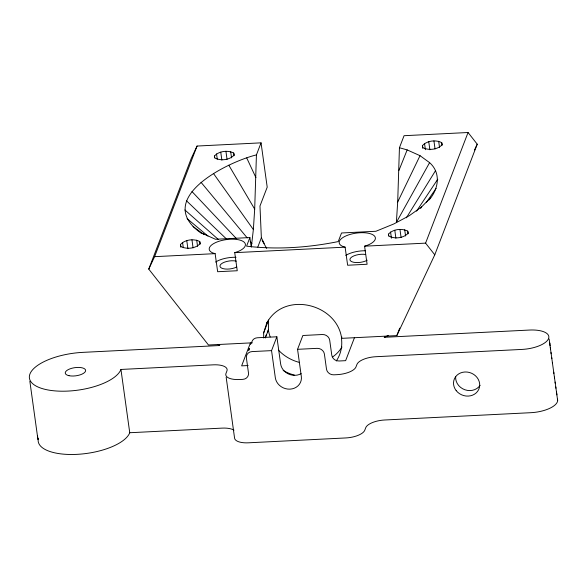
<?xml version="1.0" encoding="UTF-8"?>
<svg xmlns="http://www.w3.org/2000/svg" width="587" height="587" viewBox="0 0 587 587"><rect width="100%" height="100%" fill="white"/><g stroke="black" fill="none" stroke-linecap="round" stroke-linejoin="round"><path stroke-width="0.88" d="M263.666 337.973L263.68 332.829L267.019 322.212M251.324 247.09L253.364 229.554L254.685 209.104L256.431 154.887L261.054 142.846L197.056 146.046L191.23 158.475L148.76 269.103L208.48 345.002L252.175 342.823M399.439 147.741L407.158 149.905L420.028 155.68L429.596 162.643L396.372 222.414L397.692 201.957L399.439 147.741L404.054 135.707L468.052 132.508L477.231 144.189L434.769 254.817L396.827 335.603L341.443 338.361A39.835 35.653 21 0 1 336.307 360.983M201.561 233.472C152.275 199.301 226.663 162.21 256.431 154.887M429.112 199.918C438.562 189.139 441.263 172.989 429.596 162.643M249.299 348.487L248.712 350.432L249.226 348.773M148.76 269.103L154.594 256.673L197.056 146.046M193.05 226.538L202.618 233.501L215.488 239.276L249.886 237.559L246.584 246.158C277.093 249.857 308.16 247.633 338.229 241.58L341.531 232.98L375.929 231.263L393.826 223.948L409.212 215.745L421.627 206.895L430.689 197.672M257.788 247.076L261.362 237.757L259.975 206L267.21 187.165L261.054 142.846M263.68 332.829L268.582 320.054L268.553 329.483L265.287 338.002M265.236 337.591L266.373 334.627M267.349 332.081L267.841 330.804M354.445 337.708L345.633 360.667L339.132 360.99A6.64 5.943 21 0 1 331.794 355.289L329.703 340.218A6.64 5.943 21 0 0 322.366 334.517L302.863 335.493L297.558 349.324L301.322 376.443A13.281 11.887 21 0 1 290 389.144A13.281 11.887 21 0 1 275.325 377.742L271.554 350.622L276.866 336.791L257.363 337.767A6.64 5.943 21 0 0 251.647 343.329M341.443 338.361L341.935 337.085M434.769 254.817L425.59 243.135L468.052 132.508M396.827 335.603L399.703 328.14M398.925 170.487L407.158 149.905M474.516 149.986L477.231 144.189M397.692 201.957L420.028 155.68M406.395 217.814L435.569 170.568M266.366 323.914C282.839 290.558 336.953 303.031 341.649 338.361M416.543 211.173L437.77 179.226M420.608 208.392L421.627 206.895M426.243 202.596L436.126 188.354M214.394 156.032C219.017 150.984 227.69 149.993 233.699 152.994L234.22 155.041C229.598 160.082 220.925 161.08 214.915 158.072L214.394 156.032L214.644 157.815M180.422 244.53C185.044 239.489 193.717 238.491 199.727 241.499L200.248 243.539C195.625 248.587 186.952 249.578 180.943 246.577L180.422 244.53L180.796 247.208M422.398 145.642C427.02 140.594 435.693 139.596 441.703 142.604L442.224 144.651C437.601 149.692 428.928 150.69 422.919 147.682L422.398 145.642L422.772 148.32M388.425 234.14C393.048 229.091 401.721 228.101 407.73 231.109L408.251 233.149C403.629 238.197 394.956 239.188 388.946 236.179L388.425 234.14L388.675 235.923M234.734 252.667L238.212 251.456A18.256 7.301 -7.9 0 0 241.771 240.729A18.256 7.301 -7.9 0 0 216.405 242.233A18.256 7.301 -7.9 0 0 212.846 252.96L215.136 253.643L217.645 271.722L237.251 270.746L234.734 252.667L345.119 247.149L347.636 265.236L367.102 264.26L364.593 246.18L367.858 245.087A18.256 7.301 -7.9 0 0 371.989 234.33A18.256 7.301 -7.9 0 0 346.712 235.592A18.256 7.301 -7.9 0 0 342.581 246.349L345.119 247.149M154.594 256.673L215.136 253.643M364.593 246.18L425.59 243.135M271.554 350.622L252.058 351.591A6.64 5.943 21 0 0 246.393 357.945L248.484 373.009A6.64 5.943 21 0 1 242.827 379.363L239.577 379.525A16.597 6.64 -7.9 0 1 225.98 373.427L226.934 370.933A16.597 6.64 -7.9 0 0 213.338 364.835L120.944 369.45A46.476 18.593 -7.9 0 1 68.011 391.081A46.476 18.593 -7.9 0 1 29.944 373.992A46.476 18.593 -7.9 0 1 82.877 352.361L219.824 345.523A25.102 10.038 -7.9 0 1 218.063 344.606M297.558 349.324L317.061 348.348A6.64 5.943 21 0 1 324.398 354.049L326.489 369.113A6.64 5.943 21 0 0 333.827 374.822L337.077 374.653A16.597 6.64 -7.9 0 0 355.979 366.926L356.933 364.439A16.597 6.64 -7.9 0 1 375.841 356.713L522.092 349.412A23.238 9.297 -7.9 0 0 548.559 338.589A23.238 9.297 -7.9 0 0 529.525 330.048L384.221 337.305A25.102 10.038 -7.9 0 0 388.301 335.368M248.132 365.54L241.631 365.862L250.444 342.903A53.116 47.532 21 0 0 250.678 344.393M38.324 438.658A46.476 18.593 -7.9 0 0 78.438 454.272A46.476 18.593 -7.9 0 0 129.742 432.736L222.128 428.121A16.597 6.64 -7.9 0 1 233.986 430.176M202.618 233.501L204.027 234.661M187.077 218.613L207.945 236.047M184.876 209.948L218.247 239.393M186.519 200.827L226.677 239.188M191.956 191.509L236.488 238.682M201.018 182.286L247.237 237.918M250.157 241.433L251.918 243.546M213.433 173.436L253.364 229.554M262.154 240.494L266.696 248.36M228.82 165.233L254.685 209.104M261.362 237.757L264.216 243.473M246.716 157.918L255.925 177.626M550.107 345.75L549.615 342.683L550.496 348.832M556.931 394.875L556.447 391.881L557.65 400.51M550.298 347.599L551.178 353.756M550.98 352.523L551.861 358.679M551.663 357.446L552.55 363.602M552.345 362.37L553.915 373.449M553.717 372.209L554.598 378.373M554.399 377.133L555.28 383.296M555.082 382.056L555.97 388.22M555.764 386.98L556.652 393.121M37.656 437.205L37.458 435.539L37.928 439.399L29.842 381.198M549.153 339.015L549.814 343.916M441.703 142.604L442.077 145.282M438.672 141.247L439.538 147.491M433.932 140.924L435.048 148.959M428.759 141.738L429.875 149.773M424.533 143.463L425.406 149.714M407.73 231.109L408.104 233.787M404.7 229.744L405.566 235.996M399.96 229.429L401.075 237.464M394.787 230.243L395.902 238.278M390.56 231.968L391.434 238.212M276.866 336.791L280.63 363.911A13.281 11.887 21 0 0 301.16 373.633M249.886 237.559L251.119 246.437M233.699 152.994L234.074 155.672M230.662 151.637L231.535 157.888M225.929 151.314L227.044 159.356M220.749 152.128L221.871 160.163M216.53 153.853L217.278 159.209M199.727 241.499L200.101 244.177M196.689 240.134L197.562 246.386M191.956 239.819L193.072 247.853M186.776 240.633L187.899 248.668M182.557 242.358L183.305 247.714M120.944 369.45L129.742 432.736M226.164 377.228L234.565 438.041A16.597 6.64 -7.9 0 0 248.367 442.811L345.868 437.939A16.597 6.64 -7.9 0 0 364.776 430.212L365.73 427.725A16.597 6.64 -7.9 0 1 384.632 419.998L530.89 412.69A23.238 9.297 -7.9 0 0 557.481 399.197M367.205 260.21A9.957 3.984 -7.9 0 1 353.484 262.242A9.957 3.984 -7.9 0 1 352.017 256.849A9.957 3.984 -7.9 0 1 365.664 254.501M236.708 267.012A9.957 3.992 -7.9 0 1 222.943 268.611A9.957 3.992 -7.9 0 1 222.539 263.057A9.957 3.992 -7.9 0 1 236.282 261.134M345.772 255.389A18.256 7.301 -7.9 0 1 365.481 250.766M215.546 262.059A18.256 7.301 -7.9 0 1 236.018 257.289M294.535 375.144A39.835 35.653 21 0 1 283.161 370.463M341.986 347.012A39.835 35.653 21 0 1 332.866 356.793M299.414 362.421A39.835 35.653 21 0 1 278.509 350.182M270.189 336.916A39.835 35.653 21 0 1 268.325 329.534M480.071 385.336A13.281 11.887 21 0 1 464.897 389.761A13.281 11.887 21 0 1 455.659 376.795M68.98 375.687A10.295 4.116 -7.9 0 0 85.519 371.219A10.295 4.116 -7.9 0 0 71.834 368.262A10.295 4.116 -7.9 0 0 68.98 375.687M456.194 390.634A13.281 11.887 21 0 0 478.706 389.504A13.281 11.887 21 0 0 464.941 371.989A13.281 11.887 21 0 0 456.194 390.634"/></g></svg>
